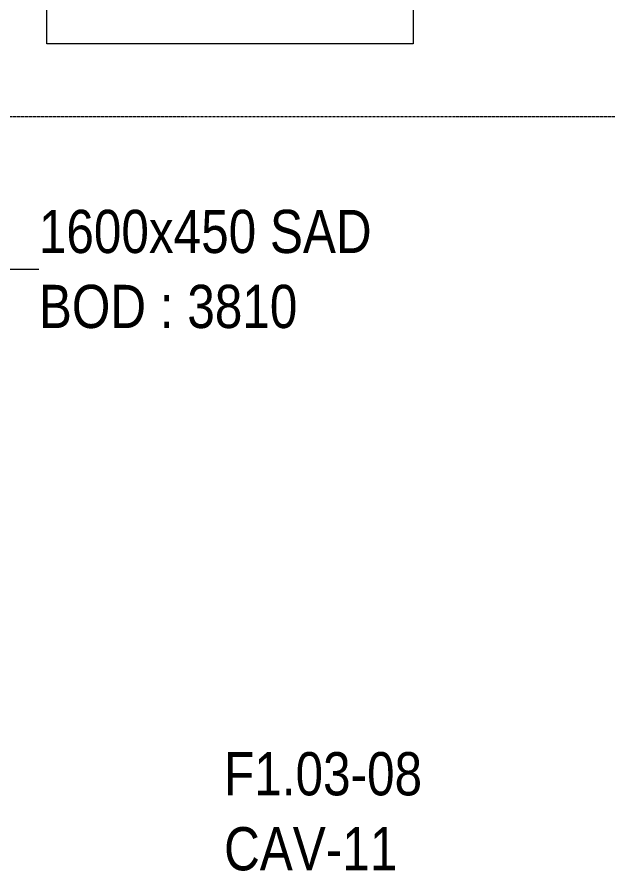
# Model space of a CAD drawing. Header units: inches. Extents: x -83664 to 20107, y -47222 to 19398.
# Drawn here: x 16784 to 20107, y -13955 to -9210 of the extents above; entities that cross this region are included whole.
import ezdxf

# ---------------------------------------------------------------- set-up
doc = ezdxf.new("R2010")
doc.units = ezdxf.units.IN
doc.header["$MEASUREMENT"] = 0
doc.linetypes.add('Grid Line', pattern=[22.225, 12.7, -3.175, 3.175, -3.175])
for name, color, linetype, lineweight in [('G-ANNO-TEXT', 7, 'Continuous', 9), ('M-HVAC-DUCT-IDEN', 7, 'Continuous', 18), ('S-GRID', 7, 'Continuous', 9)]:
    doc.layers.add(name, color=color, linetype=linetype, lineweight=lineweight)
doc.styles.add('Arial Narrow_21', font='ARIALN.TTF', dxfattribs={"height": 240})

msp = doc.modelspace()

# ---------------------------------------------------------------- linework, layer by layer
at = {"layer": 'G-ANNO-TEXT', "flags": 128}
msp.add_lwpolyline([(16950.5, -8790.8), (18986, -8790.8), (18986, -9357.8), (16950.5, -9357.8)], close=True, dxfattribs=at)
at = {"layer": 'M-HVAC-DUCT-IDEN', "lineweight": 9}
msp.add_line((15863.3, -10610.4), (16905.4, -10610.4), dxfattribs=at)
at = {"layer": 'S-GRID', "color": 254, "linetype": 'Grid Line', "true_color": 0xdcdcdc}
msp.add_line((20106.7, -9764.5), (-81517, -9764.5), dxfattribs=at)

# ---------------------------------------------------------------- texts
at = {"layer": 'G-ANNO-TEXT', "char_height": 240, "attachment_point": 1, "style": 'Arial Narrow_21'}
for s, insert, width in [('F1.03-08', (17934.7, -13294.5), 1394.936), ('CAV-11', (17934.7, -13711.2), 1214.557)]:
    msp.add_mtext(s, dxfattribs=dict(at, insert=insert, width=width))
at = {"layer": 'M-HVAC-DUCT-IDEN', "lineweight": 9, "char_height": 240, "attachment_point": 1, "style": 'Arial Narrow_21'}
for s, insert, width in [('1600x450 SAD', (16905.4, -10280.8), 2320.885), ('BOD : 3810', (16905.4, -10697.5), 1803.797)]:
    msp.add_mtext(s, dxfattribs=dict(at, insert=insert, width=width))

doc.saveas('drawing.dxf')
